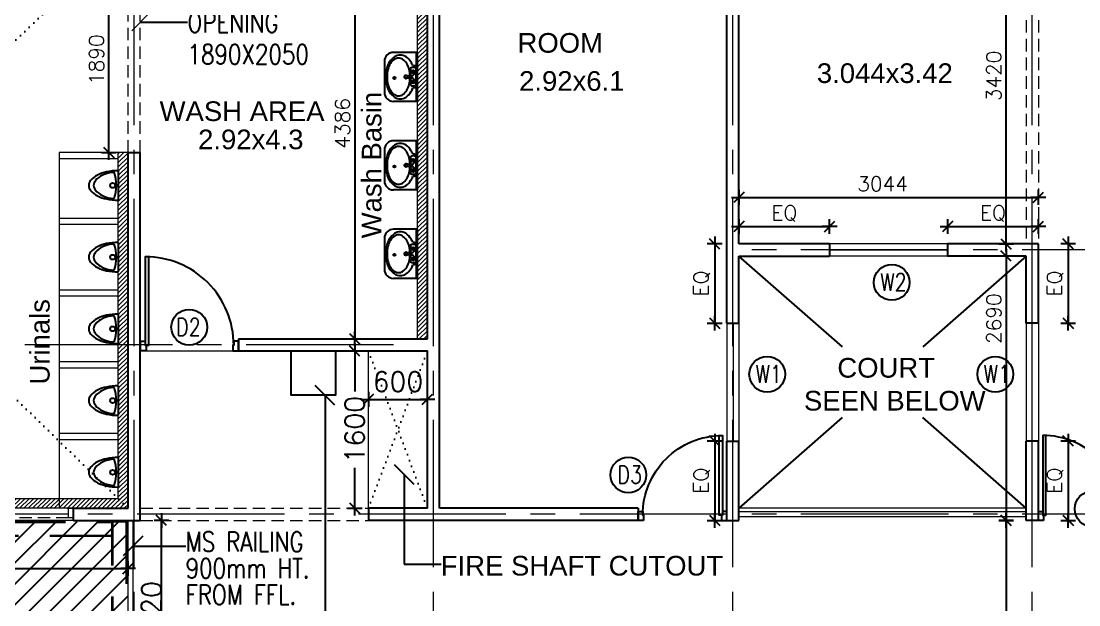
# Model space of a CAD drawing. Header units: inches. Extents: x -234845 to -176446, y -524542 to -442800.
# Drawn here: x -224339 to -213584, y -477065 to -471123 of the extents above; entities that cross this region are included whole.
import ezdxf

# ---------------------------------------------------------------- set-up
doc = ezdxf.new("R2010")
doc.units = ezdxf.units.IN
doc.header["$MEASUREMENT"] = 0
doc.header["$PDMODE"] = 34
doc.header["$PDSIZE"] = -10
for name, pattern in [('CENTER2', [1.125, 0.75, -0.125, 0.125, -0.125]), ('DASHED', [19.05, 12.7, -6.35]), ('DOT2', [0.125, 0, -0.125]), ('HIDDEN', [0.375, 0.25, -0.125])]:
    doc.linetypes.add(name, pattern=pattern)
for name, color, linetype in [('1', 35, 'Continuous'), ('4', 4, 'Continuous'), ('ADOOR', 14, 'Continuous'), ('arrow', 23, 'Continuous'), ('ATT', 33, 'Continuous'), ('Dim dotted', 30, 'Continuous'), ('Dimension', 10, 'Continuous'), ('DOOR', 34, 'Continuous'), ('fur', 34, 'Continuous'), ('GFRG PANELS', 4, 'Continuous'), ('HATCH', 252, 'Continuous'), ('rail', 11, 'Continuous'), ('STEPS', 161, 'Continuous'), ('win tag', 144, 'Continuous')]:
    doc.layers.add(name, color=color, linetype=linetype)
for name, color, linetype, lineweight in [('DIM', 20, 'Continuous', 25), ('Grid', 254, 'Continuous', 15), ('TEXT', 32, 'Continuous', 18), ('win', 14, 'Continuous', 13)]:
    doc.layers.add(name, color=color, linetype=linetype, lineweight=lineweight)
doc.styles.add('RMTXT', font='romans.shx')
doc.styles.add('ROMANS', font='romans.shx', dxfattribs={"width": 0.8})
doc.styles.get("Standard").update_dxf_attribs({"font": 'arial.ttf'})
doc.styles.add('style1', font='romans.shx', dxfattribs={"width": 0.8})
doc.dimstyles.new('ELEV-DIM', dxfattribs={"dimtxt": 150, "dimasz": 1, "dimexe": 100, "dimexo": 150, "dimgap": 50, "dimtad": 1, "dimdec": 0, "dimzin": 0, "dimdsep": 46, "dimtxsty": 'RMTXT', "dimblk": 'ARH4', "dimcen": 0.09375, "dimdle": 100, "dimse1": 1, "dimse2": 1, "dimclrd": 256, "dimclre": 256, "dimclrt": 151, "dimadec": 0, "dimazin": 0, "dimtfac": 50, "dimtdec": 0, "dimtofl": 0, "dimtmove": 2, "dimatfit": 3, "dimldrblk": 'OBLIQUE', "dimfxl": 1, "dimtolj": 1, "dimtzin": 0, "dimlwd": -1, "dimlwe": -1, "dimarcsym": 0})

# ---------------------------------------------------------------- blocks, each defined once
blk = doc.blocks.new('D1000')
at = {"layer": 'DOOR'}
for points in [[(0, 940), (0, 1000), (100, 1000), (100, 950), (60, 950), (60, 940)], [(0, 60), (0, 0), (100, 0), (100, 50), (60, 50), (60, 60)]]:
    blk.add_lwpolyline(points, close=True, dxfattribs=at)
blk.add_lwpolyline([(60, 950, -0.414214), (960, 50), (60, 50), (60, 85), (959, 85)], format="xyb", dxfattribs=at)
blk = doc.blocks.new('W')
at = {"layer": 'win'}
for p, q in [((600, 124), (-600, 124)), ((600, 59), (-600, 59)), ((600, 0), (-600, 0))]:
    blk.add_line(p, q, dxfattribs=at)
blk = doc.blocks.new('ARH4')
for p, q in [((0, -75), (0, 75)), ((-53.033, -53.033), (53.033, 53.033)), ((75, 0), (-75, 0))]:
    blk.add_line(p, q)
blk = doc.blocks.new('URIN1')
blk.add_line((150, 0), (-150, 0))
for points in [[(150, 0, 0.051099), (138, 121, 0.064948), (106, 212, 0.104203), (51, 282, 0.174705), (0, 300, 0.174705), (-51, 282, 0.104203), (-106, 212, 0.064948), (-138, 121, 0.051099), (-150, 0, 0.051099)], [(133, 43, 0.113596), (104, 160, 0.103193), (49, 232, 0.179894), (0, 250, 0.179894), (-49, 232, 0.103193), (-104, 160, 0.113596), (-133, 43)]]:
    blk.add_lwpolyline(points, format="xyb")
blk.add_circle((0, 57), 25)
blk.add_arc((0, 384), 366, 248.6212, 291.3788)
blk = doc.blocks.new('LAV-B')
at = {"layer": 'fur'}
for p, q in [((63, 528), (796, 528)), ((63, 528), (63, 173)), ((63, 513), (796, 513)), ((354, 484), (354, 447)), ((384, 478), (384, 504)), ((474, 478), (474, 504)), ((505, 484), (505, 447)), ((796, 528), (796, 173)), ((372, 466), (335, 466)), ((411, 446), (411, 455)), ((447, 446), (447, 455)), ((486, 466), (523, 466)), ((198, 38), (661, 38))]:
    blk.add_line(p, q, dxfattribs=at)
for points in [[(258, 460), (258, 481, -0.161372), (268, 513)], [(412, 430), (309, 430, -0.414214), (284, 455), (284, 479, -0.414214), (309, 504), (542, 504, -0.414214), (567, 479)], [(567, 479), (567, 455, -0.414214), (542, 430), (447, 430, -0.414214)], [(584, 513, -0.161372), (594, 481, -0.414214)], [(594, 481), (594, 463, -0.414214)], [(258, 460, 0.039711), (207, 434, 0.107049), (129, 360, 0.150029), (103, 274, 0.150029), (129, 188, 0.107049), (207, 114, 0.075298), (306, 72, 0.06206), (430, 57, 0.06206), (553, 72, 0.075298), (652, 114, 0.107049), (730, 188, 0.150029), (756, 274, 0.150029), (730, 360, 0.107049), (652, 434, 0.045264), (594, 463, 0.053604)], [(414, 421, 0.053604), (317, 407, 0.075298), (230, 371, 0.107049), (167, 310, 0.150029), (148, 249, 0.150029), (167, 188, 0.107049), (230, 127, 0.075298), (317, 91, 0.06206), (430, 77, 0.06206), (542, 91, 0.075298), (629, 127, 0.107049), (693, 188, 0.150029), (711, 249, 0.150029), (693, 310, 0.107049), (629, 371, 0.075298), (542, 407, 0.053604), (445, 421, 0.06206)]]:
    blk.add_lwpolyline(points, format="xyb", dxfattribs=at)
for centre, radius in [((354, 466), 23.9), ((354, 466), 18.5), ((505, 466), 23.9), ((505, 466), 18.5), ((446, 187), 15.5)]:
    blk.add_circle(centre, radius, dxfattribs=at)
at = {"layer": 'fur', "linetype": 'HIDDEN'}
blk.add_circle((429, 358), 18.5, dxfattribs=at)
at = {"layer": 'fur'}
for centre, radius, start, end in [((384, 450), 27.7, 350.7967, 89.2835), ((475, 450), 27.7, 90.7165, 189.2033), ((95, 423), 317, 348.1551, 4.1275), ((429, 358), 23.9, 157.9645, 22.0355), ((763, 423), 317, 175.8725, 191.8449), ((198, 173), 135, 180, 270), ((661, 173), 135, 270, 0)]:
    blk.add_arc(centre, radius, start, end, dxfattribs=at)
blk = doc.blocks.new('*D1259')
at = {"layer": 'DEFPOINTS', "color": 0, "transparency": 16777216}
for p in [(5914, 5510), (6185, 5510), (5925, 3620)]:
    blk.add_point(p, dxfattribs=at)
at = {"layer": 'Dim dotted', "transparency": 16777216}
blk.add_line((5914, 3621), (5914, 5509), dxfattribs=at)
for p, rotation in [((5914, 5510), 90), ((5914, 3620), 270)]:
    blk.add_blockref('ARH4', p, dxfattribs=dict(at, rotation=rotation))
at = {"layer": 'Dim dotted', "color": 151, "transparency": 16777216, "insert": (5789, 4565), "char_height": 150, "attachment_point": 5, "rotation": 90, "style": 'RMTXT'}
blk.add_mtext('\\A1;1890', dxfattribs=at)
blk = doc.blocks.new('_Oblique')
at = {"color": 0, "linetype": 'ByBlock', "lineweight": -2}
blk.add_line((-0.5, -0.5), (0.5, 0.5), dxfattribs=at)
blk = doc.blocks.new('*D652')
at = {"layer": 'DEFPOINTS', "color": 0, "transparency": 16777216}
for p in [(-223252, -476000), (-223252, -476695), (-229486, -479807)]:
    blk.add_point(p, dxfattribs=at)
at = {"layer": 'Dimension', "transparency": 16777216}
blk.add_line((-229485, -476695), (-223253, -476695), dxfattribs=at)
at = {"layer": 'Dimension', "transparency": 16777216, "rotation": 180}
blk.add_blockref('ARH4', (-229486, -476695), dxfattribs=at)
at = {"layer": 'Dimension', "transparency": 16777216}
blk.add_blockref('ARH4', (-223252, -476695), dxfattribs=at)
at = {"layer": 'Dimension', "color": 151, "lineweight": 0, "transparency": 16777216, "insert": (-226693, -476554), "char_height": 200, "attachment_point": 5, "style": 'RMTXT'}
blk.add_mtext('\\A1;6234', dxfattribs=at)
blk = doc.blocks.new('*D875')
at = {"layer": 'DEFPOINTS', "color": 0, "transparency": 16777216}
for p in [(-220947, -474481), (-220808, -474481), (-220808, -476081)]:
    blk.add_point(p, dxfattribs=at)
at = {"layer": 'Dimension', "transparency": 16777216}
for p, q in [((-220947, -474482), (-220947, -474893)), ((-220947, -476080), (-220947, -475669))]:
    blk.add_line(p, q, dxfattribs=at)
for p, rotation in [((-220947, -474481), 90), ((-220947, -476081), 270)]:
    blk.add_blockref('ARH4', p, dxfattribs=dict(at, rotation=rotation))
at = {"layer": 'Dimension', "color": 151, "lineweight": 0, "transparency": 16777216, "insert": (-220947, -475281), "char_height": 200, "attachment_point": 5, "rotation": 90, "style": 'RMTXT'}
blk.add_mtext('\\A1;1600', dxfattribs=at)
blk = doc.blocks.new('*D684')
at = {"layer": 'DEFPOINTS', "color": 0, "transparency": 16777216}
for p in [(-220737, -469971), (-220947, -474357), (-220737, -474357)]:
    blk.add_point(p, dxfattribs=at)
at = {"layer": 'Dim dotted', "transparency": 16777216}
blk.add_line((-220947, -469972), (-220947, -474356), dxfattribs=at)
for p, rotation in [((-220947, -469971), 90), ((-220947, -474357), 270)]:
    blk.add_blockref('ARH4', p, dxfattribs=dict(at, rotation=rotation))
at = {"layer": 'Dim dotted', "color": 151, "transparency": 16777216, "insert": (-221072, -472164), "char_height": 150, "attachment_point": 5, "rotation": 90, "style": 'RMTXT'}
blk.add_mtext('\\A1;4386', dxfattribs=at)
blk = doc.blocks.new('*D902')
at = {"layer": 'DEFPOINTS', "color": 0, "transparency": 16777216}
for p in [(-220808, -474767), (-220208, -474767), (-220208, -474973)]:
    blk.add_point(p, dxfattribs=at)
at = {"layer": 'Dimension', "transparency": 16777216}
blk.add_line((-220807, -474973), (-220209, -474973), dxfattribs=at)
at = {"layer": 'Dimension', "transparency": 16777216, "rotation": 180}
blk.add_blockref('ARH4', (-220808, -474973), dxfattribs=at)
at = {"layer": 'Dimension', "transparency": 16777216}
blk.add_blockref('ARH4', (-220208, -474973), dxfattribs=at)
at = {"layer": 'Dimension', "color": 151, "lineweight": 0, "transparency": 16777216, "insert": (-220508, -474793), "char_height": 200, "attachment_point": 5, "style": 'RMTXT'}
blk.add_mtext('\\A1;600', dxfattribs=at)
blk = doc.blocks.new('*D721')
at = {"layer": 'DEFPOINTS', "color": 0, "transparency": 16777216}
for p in [(-216118, -473214), (-217040, -473391), (-216118, -473391)]:
    blk.add_point(p, dxfattribs=at)
at = {"layer": 'Dim dotted', "transparency": 16777216}
blk.add_line((-217039, -473214), (-216119, -473214), dxfattribs=at)
at = {"layer": 'Dim dotted', "transparency": 16777216, "rotation": 180}
blk.add_blockref('ARH4', (-217040, -473214), dxfattribs=at)
at = {"layer": 'Dim dotted', "transparency": 16777216}
blk.add_blockref('ARH4', (-216118, -473214), dxfattribs=at)
at = {"layer": 'Dim dotted', "color": 151, "transparency": 16777216, "insert": (-216579, -473082), "char_height": 150, "attachment_point": 5, "style": 'RMTXT'}
blk.add_mtext('\\A1;EQ', dxfattribs=at)
blk = doc.blocks.new('*D722')
at = {"layer": 'DEFPOINTS', "color": 0, "transparency": 16777216}
for p in [(-213948, -473391), (-213948, -474198), (-213693, -474198)]:
    blk.add_point(p, dxfattribs=at)
at = {"layer": 'Dim dotted', "transparency": 16777216}
blk.add_line((-213693, -473392), (-213693, -474197), dxfattribs=at)
for p, rotation in [((-213693, -473391), 90), ((-213693, -474198), 270)]:
    blk.add_blockref('ARH4', p, dxfattribs=dict(at, rotation=rotation))
at = {"layer": 'Dim dotted', "color": 151, "transparency": 16777216, "insert": (-213825, -473794), "char_height": 150, "attachment_point": 5, "rotation": 90, "style": 'RMTXT'}
blk.add_mtext('\\A1;EQ', dxfattribs=at)
blk = doc.blocks.new('*D723')
at = {"layer": 'DEFPOINTS', "color": 0, "transparency": 16777216}
for p in [(-213948, -475398), (-213948, -476205), (-213693, -476205)]:
    blk.add_point(p, dxfattribs=at)
at = {"layer": 'Dim dotted', "transparency": 16777216}
blk.add_line((-213693, -475399), (-213693, -476204), dxfattribs=at)
for p, rotation in [((-213693, -475398), 90), ((-213693, -476205), 270)]:
    blk.add_blockref('ARH4', p, dxfattribs=dict(at, rotation=rotation))
at = {"layer": 'Dim dotted', "color": 151, "transparency": 16777216, "insert": (-213825, -475801), "char_height": 150, "attachment_point": 5, "rotation": 90, "style": 'RMTXT'}
blk.add_mtext('\\A1;EQ', dxfattribs=at)
blk = doc.blocks.new('*D724')
at = {"layer": 'DEFPOINTS', "color": 0, "transparency": 16777216}
for p in [(-216994, -473391), (-217287, -474198), (-217120, -474198)]:
    blk.add_point(p, dxfattribs=at)
at = {"layer": 'Dim dotted', "transparency": 16777216}
blk.add_line((-217287, -473392), (-217287, -474197), dxfattribs=at)
for p, rotation in [((-217287, -473391), 90), ((-217287, -474198), 270)]:
    blk.add_blockref('ARH4', p, dxfattribs=dict(at, rotation=rotation))
at = {"layer": 'Dim dotted', "color": 151, "transparency": 16777216, "insert": (-217419, -473794), "char_height": 150, "attachment_point": 5, "rotation": 90, "style": 'RMTXT'}
blk.add_mtext('\\A1;EQ', dxfattribs=at)
blk = doc.blocks.new('*D725')
at = {"layer": 'DEFPOINTS', "color": 0, "transparency": 16777216}
for p in [(-217542, -475398), (-217542, -476205), (-217287, -476205)]:
    blk.add_point(p, dxfattribs=at)
at = {"layer": 'Dim dotted', "transparency": 16777216}
blk.add_line((-217287, -475399), (-217287, -476204), dxfattribs=at)
for p, rotation in [((-217287, -475398), 90), ((-217287, -476205), 270)]:
    blk.add_blockref('ARH4', p, dxfattribs=dict(at, rotation=rotation))
at = {"layer": 'Dim dotted', "color": 151, "transparency": 16777216, "insert": (-217419, -475801), "char_height": 150, "attachment_point": 5, "rotation": 90, "style": 'RMTXT'}
blk.add_mtext('\\A1;EQ', dxfattribs=at)
blk = doc.blocks.new('*D768')
at = {"layer": 'DEFPOINTS', "color": 0, "transparency": 16777216}
for p in [(-213996, -473214), (-214918, -473391), (-213996, -473391)]:
    blk.add_point(p, dxfattribs=at)
at = {"layer": 'Dim dotted', "transparency": 16777216}
blk.add_line((-214917, -473214), (-213997, -473214), dxfattribs=at)
at = {"layer": 'Dim dotted', "transparency": 16777216, "rotation": 180}
blk.add_blockref('ARH4', (-214918, -473214), dxfattribs=at)
at = {"layer": 'Dim dotted', "transparency": 16777216}
blk.add_blockref('ARH4', (-213996, -473214), dxfattribs=at)
at = {"layer": 'Dim dotted', "color": 151, "transparency": 16777216, "insert": (-214457, -473082), "char_height": 150, "attachment_point": 5, "style": 'RMTXT'}
blk.add_mtext('\\A1;EQ', dxfattribs=at)
blk = doc.blocks.new('*D773')
at = {"layer": 'DEFPOINTS', "color": 0, "transparency": 16777216}
for p in [(-223021, -476205), (-222913, -476205), (-223021, -478125)]:
    blk.add_point(p, dxfattribs=at)
at = {"layer": 'Dimension', "transparency": 16777216}
blk.add_line((-222913, -478124), (-222913, -476206), dxfattribs=at)
for p, rotation in [((-222913, -476205), 90), ((-222913, -478125), 270)]:
    blk.add_blockref('ARH4', p, dxfattribs=dict(at, rotation=rotation))
at = {"layer": 'Dimension', "color": 151, "lineweight": 0, "transparency": 16777216, "insert": (-223014, -477165), "char_height": 200, "attachment_point": 5, "rotation": 90, "style": 'RMTXT'}
blk.add_mtext('\\A1;1920', dxfattribs=at)
blk = doc.blocks.new('*D914')
at = {"layer": 'DEFPOINTS', "color": 0, "transparency": 16777216}
for p in [(-213996, -472917), (-217040, -473019), (-213996, -473082)]:
    blk.add_point(p, dxfattribs=at)
at = {"layer": 'Dim dotted', "transparency": 16777216}
blk.add_line((-217039, -472917), (-213997, -472917), dxfattribs=at)
at = {"layer": 'Dim dotted', "transparency": 16777216, "rotation": 180}
blk.add_blockref('ARH4', (-217040, -472917), dxfattribs=at)
at = {"layer": 'Dim dotted', "transparency": 16777216}
blk.add_blockref('ARH4', (-213996, -472917), dxfattribs=at)
at = {"layer": 'Dim dotted', "color": 151, "transparency": 16777216, "insert": (-215580, -472779), "char_height": 150, "attachment_point": 5, "style": 'RMTXT'}
blk.add_mtext('\\A1;3044', dxfattribs=at)
blk = doc.blocks.new('*D796')
at = {"layer": 'DEFPOINTS', "color": 0, "transparency": 16777216}
for p in [(-214201, -473515), (-214324, -476205), (-214058, -476205)]:
    blk.add_point(p, dxfattribs=at)
at = {"layer": 'Dim dotted', "transparency": 16777216}
blk.add_line((-214324, -473516), (-214324, -476204), dxfattribs=at)
for p, rotation in [((-214324, -473515), 90), ((-214324, -476205), 270)]:
    blk.add_blockref('ARH4', p, dxfattribs=dict(at, rotation=rotation))
at = {"layer": 'Dim dotted', "color": 151, "transparency": 16777216, "insert": (-214449, -474152), "char_height": 150, "attachment_point": 5, "rotation": 90, "style": 'RMTXT'}
blk.add_mtext('\\A1;2690', dxfattribs=at)
blk = doc.blocks.new('*D797')
at = {"layer": 'DEFPOINTS', "color": 0, "transparency": 16777216}
for p in [(-213597, -476205), (-214324, -478125), (-213597, -478125)]:
    blk.add_point(p, dxfattribs=at)
at = {"layer": 'Dim dotted', "transparency": 16777216}
blk.add_line((-214324, -476206), (-214324, -478124), dxfattribs=at)
for p, rotation in [((-214324, -476205), 90), ((-214324, -478125), 270)]:
    blk.add_blockref('ARH4', p, dxfattribs=dict(at, rotation=rotation))
at = {"layer": 'Dim dotted', "color": 151, "transparency": 16777216, "insert": (-214449, -477597), "char_height": 150, "attachment_point": 5, "rotation": 90, "style": 'RMTXT'}
blk.add_mtext('\\A1;1920', dxfattribs=at)
blk = doc.blocks.new('*D801')
at = {"layer": 'DEFPOINTS', "color": 0, "transparency": 16777216}
for p in [(-214324, -469971), (-214175, -469971), (-214175, -473391)]:
    blk.add_point(p, dxfattribs=at)
at = {"layer": 'Dim dotted', "transparency": 16777216}
blk.add_line((-214324, -473390), (-214324, -469972), dxfattribs=at)
for p, rotation in [((-214324, -469971), 90), ((-214324, -473391), 270)]:
    blk.add_blockref('ARH4', p, dxfattribs=dict(at, rotation=rotation))
at = {"layer": 'Dim dotted', "color": 151, "transparency": 16777216, "insert": (-214449, -471681), "char_height": 150, "attachment_point": 5, "rotation": 90, "style": 'RMTXT'}
blk.add_mtext('\\A1;3420', dxfattribs=at)
blk = doc.blocks.new('A$C6D65351F')
at = {"layer": '1', "linetype": 'DASHED', "ltscale": 50}
h = blk.add_hatch(dxfattribs=at)
h.set_pattern_fill('ANSI31', color=251, scale=1200)
h.set_pattern_definition([(225, (-1184619.9, -696090.26), (106.066017, -106.066017), [])])
h.paths.add_polyline_path([(5051, -4160), (6234, -4160), (6234, -2000), (5051, -2000)])
h.paths.add_polyline_path([(5051, -4160), (3690, -4160), (3690, -2000), (5051, -2000)])
h.paths.add_polyline_path([(5051, -12), (6234, -12), (6234, -2000), (5051, -2000)])
h.paths.add_polyline_path([(5070, -18), (3690, -12), (3690, -2000), (5051, -2000)])
at = {"layer": '4', "color": 251, "linetype": 'DASHED', "ltscale": 50}
for points in [[(200, -12), (6072, -12), (6072, -162), (200, -162)], [(200, -18), (6072, -18), (6072, -156), (200, -156)], [(6222, -8078), (6072, -8078), (6072, -12), (6222, -12)], [(6216, -8078), (6078, -8078), (6078, -12), (6216, -12)]]:
    blk.add_lwpolyline(points, close=True, dxfattribs=at)
blk = doc.blocks.new('A$C27F27171')
at = {"layer": 'HATCH', "lineweight": 0}
h = blk.add_hatch(dxfattribs=at)
h.set_pattern_fill('ANSI31', color=256, scale=250, style=0)
h.set_pattern_definition([(45, (9054, 1724), (-22.09709, 22.09709), [])])
h.paths.add_polyline_path([(9154, 6110), (9054, 6110), (9054, 3128), (9154, 3128)])
h.paths.add_polyline_path([(9154, 3128), (9054, 3128), (9054, 2320), (9154, 2320)])
h.paths.add_polyline_path([(9154, 2320), (9054, 2320), (9054, 1724), (9154, 1724)])
h = blk.add_hatch(dxfattribs=at)
h.set_pattern_fill('ANSI31', color=256, scale=250, style=0)
h.set_pattern_definition([(45, (6010, -7e-05), (-22.0971, 22.0971), [])])
h.paths.add_polyline_path([(6110, 2320), (6010, 2320), (6010, 0), (6110, 0)])
h.paths.add_polyline_path([(6110, 3128), (6010, 3128), (6010, 2320), (6110, 2320)])
h.paths.add_polyline_path([(6110, 3620), (6010, 3620), (6010, 3128), (6110, 3128)])
h = blk.add_hatch(dxfattribs=at)
h.set_pattern_fill('ANSI31', color=256, scale=250, style=0)
h.set_pattern_definition([(45, (-5, -7e-05), (-22.09709, 22.09709), [])])
h.paths.add_polyline_path([(1505, 100), (-5, 100), (-5, 0), (719.8, 0), (784.8, 0), (1505, 0)])
h.paths.add_polyline_path([(2810, 100), (1605, 100), (1605, 0), (2154.8, 0), (2219.8, 0), (2810, 0)])
h.paths.add_polyline_path([(6005, 100), (2910, 100), (2910, 0), (3843.8, 0), (3908.8, 0), (6005, 0)])
at = {"layer": 'ADOOR', "lineweight": 0}
for p, q in [((9054, 1724), (9054, 6110)), ((5410, 3560), (5410, 0)), ((6110, 3620), (6010, 3620))]:
    blk.add_line(p, q, dxfattribs=at)
at = {"layer": 'ADOOR', "linetype": 'DASHED', "lineweight": 0, "ltscale": 10}
for p, q in [((6110, 3620), (6110, 5510)), ((6234, 3620), (6234, 5510))]:
    blk.add_line(p, q, dxfattribs=at)
at = {"layer": 'ADOOR', "lineweight": 0}
blk.add_lwpolyline([(2910, 100), (6010, 100), (6010, 3620)], dxfattribs=at)
at = {"layer": 'Dim dotted', "linetype": 'DOT2', "ltscale": 500}
for p, q in [((0, 0), (6110, 5860)), ((100, 5860), (6110, 0))]:
    blk.add_line(p, q, dxfattribs=at)
at = {"layer": 'STEPS', "lineweight": 5, "ltscale": 100}
for points in [[(6010, 3620), (5410, 3620), (5410, 3560), (6010, 3560)], [(6010, 2950), (5410, 2950), (5410, 2890), (6010, 2890)], [(6010, 2220), (5410, 2220), (5410, 2160), (6010, 2160)], [(6010, 1490), (5410, 1490), (5410, 1430), (6010, 1430)], [(6010, 760), (5410, 760), (5410, 700), (6010, 700)]]:
    blk.add_lwpolyline(points, close=True, dxfattribs=at)
at = {"layer": 'win'}
for p, q in [((5490, 0), (3555, 0)), ((5555, 0), (5490, 0)), ((5490, 0), (5555, 0)), ((5505, -60), (5490, -60)), ((5505, -60), (5505, 0)), ((5505, -100), (5505, -60)), ((5555, -100), (5505, -100)), ((5555, -100), (5505, -100)), ((5555, 0), (5555, -100)), ((5555, -124), (3555, -124))]:
    blk.add_line(p, q, dxfattribs=at)
at = {"layer": 'win', "linetype": 'HIDDEN', "ltscale": 500}
for p, q in [((5490, -60), (3555, -60)), ((5505, -100), (3555, -100))]:
    blk.add_line(p, q, dxfattribs=at)
at = {"layer": 'fur', "xscale": 0.682710520755781, "yscale": 0.682710520755781, "zscale": 0.682710520755781, "rotation": 270}
for p in [(8690.3, 4682.6), (8690.3, 3782.6), (8690.3, 2882.6)]:
    blk.add_blockref('LAV-B', p, dxfattribs=at)
at = {"layer": 'fur', "ltscale": 1000, "rotation": 90}
for p in [(6010, 3285), (6010, 2555), (6010, 1825), (6010, 1095), (6010, 365)]:
    blk.add_blockref('URIN1', p, dxfattribs=at)
at = {"layer": 'TEXT', "style": 'ROMANS', "width": 0.8}
for s, p in [('OPENING', (6714.1, 4841.8)), ('1890X2050', (6714.1, 4519.6))]:
    blk.add_text(s, height=200, dxfattribs=at).set_placement(p)
at = {"layer": 'TEXT'}
for s, p in [('Wash Basin', (8686.6, 2746.8)), ('Urinals', (5312, 1258.5))]:
    blk.add_text(s, height=200, rotation=90, dxfattribs=at).set_placement(p)
for s, p in [('WASH AREA', (6430.8, 3940.2)), ('2.92x4.3', (6821.9, 3653.3))]:
    blk.add_text(s, height=200, dxfattribs=at).set_placement(p)
at = {"layer": 'Dim dotted'}
dim = blk.add_linear_dim(base=(5914.2, 5510.4), p1=(5924.6, 3620), p2=(6185, 5510.4), angle=90, dimstyle='ELEV-DIM', override={"dimfxl": 50, "dimfxlon": 1}, dxfattribs=at)
dim.commit()
dim.dimension.update_dxf_attribs({"geometry": '*D1259', "text_midpoint": (5789.2, 4565.2)})
blk.add_leader([(6234, 4946.6), (6714.1, 4946.6)], dimstyle='ELEV-DIM', override={"dimasz": 175, "dimfxl": 50, "dimfxlon": 1}, dxfattribs=at)

msp = doc.modelspace()

# ---------------------------------------------------------------- linework, layer by layer
at = {"layer": 'ADOOR', "linetype": 'DASHED', "lineweight": 0, "ltscale": 10}
for p, q in [((-214120, -469970.6), (-214120, -473390.6)), ((-213996, -469970.6), (-213996, -473390.6)), ((-223128, -476080.6), (-220808, -476080.6)), ((-223128, -476204.6), (-220808, -476204.6))]:
    msp.add_line(p, q, dxfattribs=at)
at = {"layer": 'ADOOR', "lineweight": 0}
for p, q in [((-223128, -474480.6), (-222128, -474480.6)), ((-220808, -476080.6), (-220808, -474480.6)), ((-214120, -476080.6), (-217040, -476080.6))]:
    msp.add_line(p, q, dxfattribs=at)
at = {"layer": 'Dim dotted', "color": 8, "ltscale": 500}
for p, q in [((-215988.6, -474438.6), (-217040, -473514.6)), ((-214120, -473514.6), (-215171.4, -474438.6)), ((-215989.8, -475157.7), (-217040, -476080.6)), ((-214120, -476080.6), (-215170.2, -475157.7))]:
    msp.add_line(p, q, dxfattribs=at)
at = {"layer": 'Dim dotted', "linetype": 'DOT2', "ltscale": 500}
for p, q in [((-220808, -476080.6), (-220208, -474480.6)), ((-220808, -474480.6), (-220208, -476080.6))]:
    msp.add_line(p, q, dxfattribs=at)
at = {"layer": 'fur'}
msp.add_lwpolyline([(-221594.2, -474480.6), (-221144.2, -474480.6), (-221144.2, -474930.6), (-221594.2, -474930.6)], close=True, dxfattribs=at)
at = {"layer": 'GFRG PANELS'}
for p, q in [((-217164, -474197.6), (-217164, -469846.6)), ((-220208, -474356.6), (-220208, -469970.6)), ((-220084, -476080.6), (-220084, -469970.6)), ((-217040, -473390.6), (-217040, -469970.6)), ((-223252, -472460.6), (-223128, -472460.6)), ((-223252, -476080.6), (-223252, -472460.6)), ((-223128, -476204.6), (-223128, -472460.6)), ((-216118, -473390.6), (-217040, -473390.6)), ((-216118, -473390.6), (-216118, -473514.6)), ((-213996, -473390.6), (-214918, -473390.6)), ((-214918, -473390.6), (-214918, -473514.6)), ((-213996, -474197.6), (-213996, -473390.6)), ((-217040, -474197.6), (-217040, -473514.6)), ((-217040, -473514.6), (-216118, -473514.6)), ((-214120, -473514.6), (-214918, -473514.6)), ((-214120, -474197.6), (-214120, -473514.6)), ((-217164, -474197.6), (-217040, -474197.6)), ((-213996, -474197.6), (-214120, -474197.6)), ((-222128, -474356.6), (-220208, -474356.6)), ((-222128, -474356.6), (-222128, -474480.6)), ((-220668, -474356.6), (-220208, -474356.6)), ((-222128, -474480.6), (-220208, -474480.6)), ((-220208, -476080.6), (-220208, -474480.6)), ((-217164, -476204.6), (-217164, -475397.6)), ((-217164, -475397.6), (-217040, -475397.6)), ((-217040, -476204.6), (-217040, -475397.6)), ((-214120, -476204.6), (-214120, -475397.6)), ((-213996, -475397.6), (-214120, -475397.6)), ((-213996, -476204.6), (-213996, -475397.6)), ((-223807, -476080.6), (-223252, -476080.6)), ((-223807, -476204.6), (-223807, -476080.6)), ((-220208, -476080.6), (-220808, -476080.6)), ((-220808, -476080.6), (-220808, -476204.6)), ((-218064, -476080.6), (-220084, -476080.6)), ((-218064, -476080.6), (-218064, -476204.6)), ((-223807, -476204.6), (-223128, -476204.6)), ((-218064, -476204.6), (-220808, -476204.6)), ((-217164, -476204.6), (-217040, -476204.6)), ((-213996, -476204.6), (-214120, -476204.6))]:
    msp.add_line(p, q, dxfattribs=at)
at = {"layer": 'Grid', "linetype": 'CENTER2', "lineweight": 5, "ltscale": 2000}
for p, q in [((-223190, -485682.6), (-223190, -465709.6)), ((-220146, -485682.6), (-220146, -465709.6)), ((-217102, -485682.6), (-217102, -465709.6)), ((-214058, -485682.6), (-214058, -465709.6)), ((-183410, -473452.6), (-217102, -473452.6)), ((-220551.8, -474418.6), (-233183.5, -474418.6)), ((-183410, -476142.6), (-233183.5, -476142.6))]:
    msp.add_line(p, q, dxfattribs=at)
at = {"layer": 'rail', "lineweight": 5, "ltscale": 100}
for p, q in [((-214120, -476117.6), (-217040, -476117.6)), ((-223252, -478125.5), (-223252, -476204.6, 0.6)), ((-223202, -478124.7), (-223202, -476204.6, 0.6)), ((-214120, -476167.6), (-217040, -476167.6))]:
    msp.add_line(p, q, dxfattribs=at)
at = {"layer": 'win tag'}
for centre in [(-215486.5, -473782.8), (-222630.6, -474239.1), (-216753.2, -474717.5), (-214433.2, -474717.5), (-218165, -475742.8), (-213444.7, -476088.3)]:
    msp.add_circle(centre, 181.8, dxfattribs=at)

# ---------------------------------------------------------------- block references
at = {"layer": 'ADOOR'}
for p, xscale, yscale, zscale, rotation in [((-223127, -474480.6), -0.9990471019730319, 0.9990471019730319, 0.9990471019730319, 270.0000000157607), ((-217164, -476204.6), 0.9000000000000007, 0.9000000000000007, 0.9000000000000007, 90), ((-213996, -476204.6), -0.9000000000000009, 0.9000000000000009, 0.9000000000000007, 270)]:
    msp.add_blockref('D1000', p, dxfattribs=dict(at, xscale=xscale, yscale=yscale, zscale=zscale, rotation=rotation))
at = {"layer": 'ATT', "lineweight": 0}
msp.add_blockref('A$C27F27171', (-229362, -476080.6), dxfattribs=at)
at = {"layer": 'DIM'}
msp.add_blockref('A$C6D65351F', (-229485.9, -476204.6, 0), dxfattribs=at)
at = {"layer": 'win', "lineweight": 0}
msp.add_blockref('W', (-215518, -473514.6), dxfattribs=at)
at = {"layer": 'win', "lineweight": 0, "rotation": 90}
msp.add_blockref('W', (-217040, -474797.6), dxfattribs=at)
at = {"layer": 'win', "lineweight": 0, "xscale": -1, "rotation": 270}
msp.add_blockref('W', (-214120, -474797.6), dxfattribs=at)

# ---------------------------------------------------------------- texts
at = {"layer": 'TEXT'}
for s, p in [('ROOM', (-219291.6, -471444.8)), ('3.044x3.42', (-216248, -471752.9)), ('2.92x6.1', (-219276, -471832.6)), ('COURT', (-216039.9, -474751.9)), ('SEEN BELOW', (-216379.5, -475087)), ('FIRE SHAFT CUTOUT', (-220072.1, -476766.4))]:
    msp.add_text(s, height=200, dxfattribs=at).set_placement(p)
at = {"layer": 'TEXT', "style": 'style1', "width": 0.8}
for s, p in [('MS RAILING', (-222667, -476523)), ('900mm HT.', (-222667, -476792.3)), ('FROM FFL.', (-222667, -477061.5))]:
    msp.add_text(s, height=200, dxfattribs=at).set_placement(p)
at = {"layer": 'win tag', "style": 'style1', "width": 0.8}
for s, p in [('W2', (-215604.6, -473869.5)), ('D2', (-222764.1, -474325.8)), ('W1', (-216871.3, -474804.2)), ('W1', (-214551.3, -474804.2)), ('D3', (-218276.3, -475829.4))]:
    msp.add_text(s, height=178.5, dxfattribs=at).set_placement(p)

# ---------------------------------------------------------------- dimensions: what is measured, and where the dimension line sits
at = {"layer": 'Dim dotted'}
for base, p1, p2, picture, middle in [((-220947.3, -474356.6), (-220736.7, -469970.6), (-220736.7, -474356.6), '*D684', (-221072.3, -472163.6)), ((-214324.4, -469970.6), (-214175.3, -473390.6), (-214175.3, -469970.6), '*D801', (-214449.4, -471680.6))]:
    dim = msp.add_linear_dim(base=base, p1=p1, p2=p2, angle=90, dimstyle='ELEV-DIM', override={"dimfxl": 50, "dimfxlon": 1}, dxfattribs=at)
    dim.commit()
    dim.dimension.update_dxf_attribs({"geometry": picture, "text_midpoint": middle})
dim = msp.add_linear_dim(base=(-213996, -472917.2), p1=(-217040, -473018.5), p2=(-213996, -473082.3), dimstyle='ELEV-DIM', override={"dimfxl": 50, "dimfxlon": 1}, dxfattribs=at)
dim.commit()
dim.dimension.update_dxf_attribs({"geometry": '*D914', "text_midpoint": (-215580, -472779.4), "dimtype": 160})
for base, p1, p2, picture, middle in [((-216118, -473214), (-217040, -473390.6), (-216118, -473390.6), '*D721', (-216579, -473081.9)), ((-213996, -473214), (-214918, -473390.6), (-213996, -473390.6), '*D768', (-214457, -473081.9))]:
    dim = msp.add_linear_dim(base=base, p1=p1, p2=p2, text='EQ', dimstyle='ELEV-DIM', override={"dimfxl": 50, "dimfxlon": 1}, dxfattribs=at)
    dim.commit()
    dim.dimension.update_dxf_attribs({"geometry": picture, "text_midpoint": middle})
for base, p1, p2, picture, middle in [((-217287, -474197.6), (-216993.8, -473390.6), (-217120.4, -474197.6), '*D724', (-217419.1, -473794.1)), ((-213692.9, -474197.6), (-213947.8, -473390.6), (-213947.8, -474197.6), '*D722', (-213825.1, -473794.1)), ((-217287, -476204.6), (-217541.8, -475397.6), (-217541.8, -476204.6), '*D725', (-217419.1, -475801.1)), ((-213692.9, -476204.6), (-213947.8, -475397.6), (-213947.8, -476204.6), '*D723', (-213825.1, -475801.1))]:
    dim = msp.add_linear_dim(base=base, p1=p1, p2=p2, angle=90, text='EQ', dimstyle='ELEV-DIM', override={"dimfxl": 50, "dimfxlon": 1}, dxfattribs=at)
    dim.commit()
    dim.dimension.update_dxf_attribs({"geometry": picture, "text_midpoint": middle})
for base, p1, p2, picture, middle in [((-214324.4, -476204.6), (-214201.3, -473514.6), (-214058, -476204.6), '*D796', (-214449.4, -474151.6)), ((-214324.4, -478124.6), (-213597.4, -476204.6), (-213597.4, -478124.6), '*D797', (-214449.4, -477596.6))]:
    dim = msp.add_linear_dim(base=base, p1=p1, p2=p2, angle=90, dimstyle='ELEV-DIM', override={"dimfxl": 50, "dimfxlon": 1}, dxfattribs=at)
    dim.commit()
    dim.dimension.update_dxf_attribs({"geometry": picture, "text_midpoint": middle, "dimtype": 160})
at = {"layer": 'Dimension', "lineweight": 0}
dim = msp.add_linear_dim(base=(-220947.3, -474480.6), p1=(-220808, -476080.6), p2=(-220808, -474480.6), angle=90, dimstyle='ELEV-DIM', override={"dimtxt": 200}, dxfattribs=at)
dim.commit()
dim.dimension.update_dxf_attribs({"geometry": '*D875', "text_midpoint": (-220947.3, -475280.6), "dimtype": 160})
for base, p1, p2, override, picture, middle in [((-220208, -474973.3), (-220808, -474766.8), (-220208, -474766.8), {"dimtxt": 200}, '*D902', (-220508, -474793)), ((-223252, -476695), (-229486, -479806.8), (-223252, -476000.1), {"dimtxt": 200, "dimgap": 1}, '*D652', (-226693.2, -476554.4))]:
    dim = msp.add_linear_dim(base=base, p1=p1, p2=p2, dimstyle='ELEV-DIM', override=override, dxfattribs=at)
    dim.commit()
    dim.dimension.update_dxf_attribs({"geometry": picture, "text_midpoint": middle, "dimtype": 160})
dim = msp.add_linear_dim(base=(-222912.7, -476204.6), p1=(-223021.4, -478124.6), p2=(-223021.4, -476204.6), angle=90, dimstyle='ELEV-DIM', override={"dimtxt": 200, "dimgap": 1}, dxfattribs=at)
dim.commit()
dim.dimension.update_dxf_attribs({"geometry": '*D773', "text_midpoint": (-223013.7, -477164.6)})

# ---------------------------------------------------------------- leaders
at = {"layer": 'arrow'}
for points in [[(-221249, -474930.6), (-221249, -477156.4), (-220146, -477156.4)], [(-220443.8, -475738.6), (-220443.8, -476651.6), (-220066.7, -476651.6)], [(-223202, -476466.9), (-222666.2, -476466.9)]]:
    msp.add_leader(points, dimstyle='ELEV-DIM', override={"dimasz": 200, "dimtad": 0}, dxfattribs=at)

doc.saveas('drawing.dxf')
